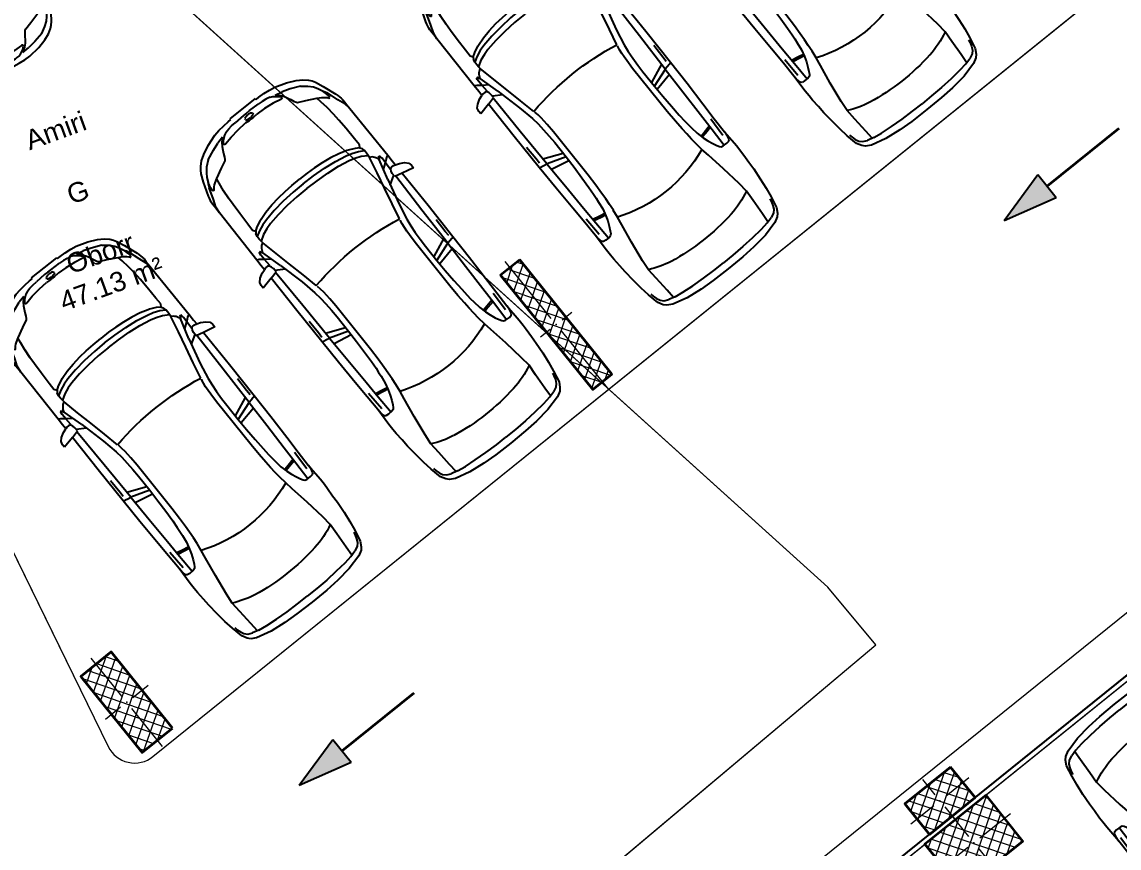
# Model space of a CAD drawing. Header units: metres. Extents: x 7511783 to 7512372, y 4692307 to 4692611.
# Drawn here: x 7512320.68 to 7512331.89, y 4692524.97 to 4692533.41 of the extents above; entities that cross this region are included whole.
import ezdxf

# ---------------------------------------------------------------- set-up
doc = ezdxf.new("R2010")
doc.units = ezdxf.units.M
for name, color, linetype, lineweight in [('2D Drafting - General_Pen_No__1', 7, 'Continuous', 0), ('A - Pllaka Themel', 7, 'Continuous', 0), ('A - Pllaka Themel_Pen_No__42', 8, 'Continuous', 0), ('A - Shtyllat', 7, 'Continuous', 0), ('A - Shtyllat_Pen_No__1', 7, 'Continuous', 0), ('A - Shtyllat_Pen_No__7', 7, 'Continuous', 0), ('A -Polyline', 7, 'Continuous', 0), ('A -Polyline_Pen_No__178', 43, 'Continuous', 0), ('A -Polyline_Pen_No__48', 14, 'Continuous', 0), ('A -Polyline_Pen_No__8', 14, 'Continuous', 0), ('A1 - Bodrumi -1_Pen_No__42', 8, 'Continuous', 0), ('garazhat-netw-amiri - b1', 20, 'Continuous', 0), ('Interior - Furniture _Pen_No__42', 8, 'Continuous', 0), ('vijat rregullim', 1, 'Continuous', 0)]:
    doc.layers.add(name, color=color, linetype=linetype, lineweight=lineweight)
doc.styles.get("Standard").update_dxf_attribs({"font": 'arial.ttf'})
pattern_1 = [(44.99999999999998, (0, 0), (-68.94290863686237, 68.94290863686243), []), (135.0000000000001, (0, 0), (68.94290863686219, 68.94290863686261), [])]

# ---------------------------------------------------------------- blocks, each defined once
blk = doc.blocks.new('Slab_5', base_point=(27099.99999994247, -19050.45703700876))
at = {"layer": 'A - Pllaka Themel_Pen_No__42', "color": 8, "linetype": 'Continuous', "lineweight": 25, "flags": 128}
blk.add_lwpolyline([(27099.99999994247, -19050.45703700876), (27099.99999994245, -53141.28956256484), (34367.48378446266, -53141.28956256484), (34572.08011014806, -54047.73212241127), (58725.51372234098, -48551.56399353076), (58577.30438397717, -47886.40318112022), (60192.66493870387, -47573.34216697117), (56976.71528492225, -33242.20353530695), (55470.262655318, -33580.37692266012), (52202.17436583388, -19050.80466526668)], close=True, dxfattribs=at)
blk = doc.blocks.new('Column_125', base_point=(45317.50723856914, -51397.47336311721))
at = {"layer": 'A - Shtyllat', "linetype": 'Continuous', "lineweight": 0}
h = blk.add_hatch(dxfattribs=at)
h.set_pattern_fill('CONCRETE_BLOCK', color=18, style=0, pattern_type=2)
h.set_pattern_definition(pattern_1)
h.paths.add_polyline_path([(45565.65336189613, -51135.89450029036), (44980.60901006475, -51269.02265805648), (45069.36111524216, -51659.05222594407), (45654.40546707353, -51525.92406817794)])
at = {"layer": 'A - Shtyllat_Pen_No__1', "color": 7, "linetype": 'Continuous', "lineweight": 13}
for p, q in [((45299.75681753366, -51319.46744953968), (45255.38076494495, -51124.4526655959)), ((45395.51315214666, -51379.72294208172), (45688.03532806234, -51313.15886319868)), ((45239.50132499162, -51415.22378415269), (44946.97914907593, -51481.78786303575)), ((45335.25765960462, -51475.47927669473), (45379.63371219333, -51670.49406063853))]:
    blk.add_line(p, q, dxfattribs=at)
blk.add_point((45317.50723856914, -51397.47336311721), dxfattribs=at)
at = {"layer": 'A - Shtyllat_Pen_No__7', "color": 7, "linetype": 'Continuous', "lineweight": 35, "flags": 128}
blk.add_lwpolyline([(45565.65336189613, -51135.89450029036), (44980.60901006475, -51269.02265805648), (45069.36111524216, -51659.05222594407), (45654.40546707353, -51525.92406817794)], close=True, dxfattribs=at)
blk = doc.blocks.new('Column_132', base_point=(38297.17062182885, -46846.69976561556))
at = {"layer": 'A - Shtyllat', "linetype": 'Continuous', "lineweight": 0}
h = blk.add_hatch(dxfattribs=at)
h.set_pattern_fill('CONCRETE_BLOCK', color=18, style=0, pattern_type=2)
h.set_pattern_definition(pattern_1)
h.paths.add_polyline_path([(38603.1255372444, -47289.86067288634), (38381.2452743009, -46314.78675316738), (37991.21570641331, -46403.53885834477), (38213.09596935682, -47378.61277806374)])
at = {"layer": 'A - Shtyllat_Pen_No__1', "color": 7, "linetype": 'Continuous', "lineweight": 13}
for p, q in [((38279.42020079338, -46768.69385203804), (38168.48006932162, -46281.15689217856)), ((38375.17653540638, -46828.94934458008), (38570.19131935017, -46784.57329199138)), ((38219.16470825134, -46864.45018665104), (38024.14992430755, -46908.82623923974)), ((38314.92104286434, -46924.70567919308), (38425.86117433609, -47412.24263905256))]:
    blk.add_line(p, q, dxfattribs=at)
blk.add_point((38297.17062182885, -46846.69976561556), dxfattribs=at)
at = {"layer": 'A - Shtyllat_Pen_No__7', "color": 7, "linetype": 'Continuous', "lineweight": 35, "flags": 128}
blk.add_lwpolyline([(38603.1255372444, -47289.86067288634), (38381.2452743009, -46314.78675316738), (37991.21570641331, -46403.53885834477), (38213.09596935682, -47378.61277806374)], close=True, dxfattribs=at)
blk = doc.blocks.new('Column_133', base_point=(43931.86171622161, -45308.12231903429))
at = {"layer": 'A - Shtyllat', "linetype": 'Continuous', "lineweight": 0}
h = blk.add_hatch(dxfattribs=at)
h.set_pattern_fill('CONCRETE_BLOCK', color=18, style=0, pattern_type=2)
h.set_pattern_definition(pattern_1)
h.paths.add_polyline_path([(43887.33575897885, -44549.08184637713), (43643.56727904911, -44604.55191211302), (43976.38767346438, -46067.16279169147), (44220.15615339413, -46011.69272595559)])
at = {"layer": 'A - Shtyllat_Pen_No__1', "color": 7, "linetype": 'Continuous', "lineweight": 13}
for p, q in [((43914.11129518614, -45230.11640545679), (43747.70109797848, -44498.81096566755)), ((44009.86762979914, -45290.37189799883), (44131.75186976401, -45262.63686513088)), ((43853.85580264409, -45325.87274006978), (43731.97156267922, -45353.60777293773)), ((43949.6121372571, -45386.12823261182), (44116.02233446474, -46117.43367240105))]:
    blk.add_line(p, q, dxfattribs=at)
blk.add_point((43931.86171622161, -45308.12231903429), dxfattribs=at)
at = {"layer": 'A - Shtyllat_Pen_No__7', "color": 7, "linetype": 'Continuous', "lineweight": 35, "flags": 128}
blk.add_lwpolyline([(43887.33575897885, -44549.08184637713), (43643.56727904911, -44604.55191211302), (43976.38767346438, -46067.16279169147), (44220.15615339413, -46011.69272595559)], close=True, dxfattribs=at)
blk = doc.blocks.new('Column_148', base_point=(45440.87788037099, -51934.68738838998))
at = {"layer": 'A - Shtyllat', "linetype": 'Continuous', "lineweight": 0}
h = blk.add_hatch(dxfattribs=at)
h.set_pattern_fill('CONCRETE_BLOCK', color=18, style=0, pattern_type=2)
h.set_pattern_definition(pattern_1)
h.paths.add_polyline_path([(45765.48406503317, -51554.38379272059), (44984.89669682297, -51729.55045790171), (45116.27169570881, -52314.99098405937), (45896.85906391901, -52139.82431887825)])
at = {"layer": 'A - Shtyllat_Pen_No__1', "color": 7, "linetype": 'Continuous', "lineweight": 13}
for p, q in [((45423.36121385288, -51856.62865156897), (45357.67371440995, -51563.90838849013)), ((45518.93661719201, -51917.17072187187), (45909.23030129711, -51829.58738928131)), ((45362.81914354996, -51952.20405490809), (44972.52545944487, -52039.78738749865)), ((45458.3945468891, -52012.746125211), (45524.08204633202, -52305.46638828982))]:
    blk.add_line(p, q, dxfattribs=at)
blk.add_point((45440.87788037099, -51934.68738838998), dxfattribs=at)
at = {"layer": 'A - Shtyllat_Pen_No__7', "color": 7, "linetype": 'Continuous', "lineweight": 35, "flags": 128}
blk.add_lwpolyline([(45765.48406503317, -51554.38379272059), (44984.89669682297, -51729.55045790171), (45116.27169570881, -52314.99098405937), (45896.85906391901, -52139.82431887825)], close=True, dxfattribs=at)
blk = doc.blocks.new('Car 05 22')
at = {"layer": 'Interior - Furniture _Pen_No__42', "color": 8, "linetype": 'Continuous', "lineweight": 25}
for p, q in [((1961.117547741, 983.221158223), (1928.938242309, 983.221158223)), ((1928.938242309, 983.221158223), (1957.843908175, 858.0544967500001)), ((1996.903176747, 974.9060932165999), (1961.117547741, 983.221158223)), ((2026.89661068, 945.007687052), (1996.903176747, 974.9060932165999)), ((2054.5732194, 897.577022836), (2026.89661068, 945.007687052)), ((2067.91700908, 857.6794056350001), (2054.5732194, 897.577022836)), ((-585.227090103, 801.027979058), (-706.3378894982, 775.7872218095)), ((-483.1389679684001, 817.2581826864), (-585.227090103, 801.027979058)), ((-372.3345973750002, 830.229933465), (-483.1389679684001, 817.2581826864)), ((-251.752794228, 841.043733947), (-372.3345973750002, 830.229933465)), ((-168.2198443133, 844.6061713611999), (-251.752794228, 841.043733947)), ((-78.35772569479998, 850.6357850930001), (-168.2198443133, 844.6061713611999)), ((-24.036324899, 852.2918850640001), (-78.35772569479998, 850.6357850930001)), ((40.3182760438, 852.3336850629998), (-24.036324899, 852.2918850640001)), ((230.8030912739, 845.5192631063), (40.3182760438, 852.3336850629998)), ((124.560977278, 791.3967861309999), (129.0398444, 820.4687779309999)), ((125.693926866, 743.8968737240001), (124.560977278, 791.3967861309999)), ((129.0398444, 820.4687779309999), (138.886242882, 832.3883788069998)), ((138.886242882, 832.3883788069998), (165.168377873, 840.275885275)), ((165.168377873, 840.275885275), (194.733578306, 844.324685204)), ((194.733578306, 844.324685204), (230.803091274, 845.519263106)), ((210.873013229, 809.2317387879999), (418.0703055720001, 816.1926024380003)), ((400.0158099590001, 847.596806379), (230.8030912739, 845.5192631063)), ((590.7241636140001, 851.6786068920001), (400.0158099590001, 847.596806379)), ((856.5325990199999, 856.169707455), (590.7241636140001, 851.6786068920001)), ((1129.8609284, 858.5331077519999), (856.5325990199999, 856.169707455)), ((1115.14443198, 808.948201529), (1108.59023357, 773.98329714)), ((1119.51383092, 833.2672045809999), (1115.14443198, 808.948201529)), ((1120.16623076, 836.3248049650001), (1119.51383092, 833.2672045809999)), ((1120.69723063, 838.160005195), (1120.16623076, 836.3248049650001)), ((1129.8609284, 858.5331077519999), (1120.69723063, 838.160005195)), ((1536.1071561, 860.3802508980001), (1129.8609284, 858.5331077519999)), ((1162.63563846, 830.4777734580001), (1220.13025657, 829.0713745190002)), ((1220.13025657, 829.0713745190002), (1369.65750367, 831.489072695)), ((1957.843908175, 858.0544967500001), (1536.1071561, 860.3802508980001)), ((1537.61805657, 780.025611521), (1974.99295641, 786.0764425990001)), ((1957.84390817, 858.0544967500001), (1977.22141076, 777.427813481)), ((2044.48611622, 783.069509224), (2063.35562216, 792.2740022800001)), ((2063.35562216, 792.2740022800001), (2070.42572439, 799.8521965630001)), ((2068.68333559, 787.696981005), (2065.39356605, 794.4584027669999)), ((2119.91703998, 857.4374531180001), (2067.91700908, 857.6794056350001)), ((2075.28112592, 835.6608695470001), (2067.91700908, 857.6794056350001)), ((2068.68333559, 787.696981005), (2148.02030692, 790.4828861469999)), ((2070.42572439, 799.8521965630001), (2075.2191259, 809.3983893609999)), ((2075.2191259, 809.3983893609999), (2075.28112592, 835.6608695470001)), ((2106.51930118, 732.1586113790001), (2148.02030692, 790.4828861469999)), ((2193.165590015, 856.4504063259001), (2119.91703998, 857.4374531180001)), ((2148.02030692, 790.4828861469999), (2166.81146925, 813.814537484)), ((2148.02030692, 790.4828861469999), (2205.61920777, 792.204186117)), ((2166.81146925, 813.814537484), (2182.27381684, 834.081841238)), ((2182.27381684, 834.081841238), (2193.16559002, 856.4504063260001)), ((2808.01466132, 852.5547640039999), (2193.165590015, 856.4504063259001)), ((2205.61920777, 792.204186117), (2227.21980808, 791.0038861380001)), ((2227.21980808, 791.0038861380001), (2232.61990816, 790.029986155)), ((2232.61990816, 790.029986155), (2237.93539134, 787.2871225249999)), ((2240.81890828, 784.03918626), (2237.93539134, 787.2871225249999)), ((2855.711363900001, 852.6327640009998), (2808.01466132, 852.5547640039999)), ((2808.01466132, 852.5547640039999), (2876.86636504, 843.317264394)), ((2891.44016583, 852.5287640049999), (2855.711363900001, 852.6327640009998)), ((2876.86636504, 843.317264394), (2954.16376923, 813.731165643)), ((2922.51356751, 852.034364026), (2891.44016583, 852.5287640049999)), ((2904.11849592, 832.8863289209997), (2905.06820589, 832.8379901159999)), ((2945.17226874, 849.4061641369999), (2922.51356751, 852.034364026)), ((2989.61447115, 839.6482645490003), (2945.17226874, 849.4061641369999)), ((2954.16376923, 813.731165643), (3075.78877375, 774.6896785450001)), ((3013.55027244, 833.064864827), (2989.61447115, 839.6482645490003)), ((3154.26138006, 782.5577669589998), (3013.55027244, 833.064864827)), ((-784.8200333720001, 721.8124613509999), (-815.0478655078, 667.7598955197002)), ((-757.6903274910002, 747.022066986), (-784.8200333720001, 721.8124613509999)), ((-706.3378894982, 775.7872218095), (-757.6903274910002, 747.022066986)), ((-729.425104913, 716.3992494200002), (-750.577082573, 669.7773949330001)), ((-701.0941271610001, 743.2591195180001), (-729.425104913, 716.3992494200002)), ((-664.8727541800001, 760.961322365), (-701.0941271610001, 743.2591195180001)), ((-626.571782751, 772.4860242179999), (-664.8727541800001, 760.961322365)), ((-594.8871138119998, 778.4895580349998), (-626.571782751, 772.4860242179999)), ((327.3887276080001, 761.920895626), (125.394377448, 756.455747737)), ((132.429139117, 722.8048827370001), (125.693926866, 743.8968737240001)), ((146.670770152, 710.6062742990001), (132.429139117, 722.8048827370001)), ((171.252864179, 696.6287725440001), (146.670770152, 710.6062742990001)), ((212.566754139, 676.5412700230002), (171.252864179, 696.6287725440001)), ((266.3151410770001, 654.566867265), (212.566754139, 676.5412700230002)), ((521.9507803269998, 764.6728959719999), (327.3887276080001, 761.920895626)), ((339.1227247570001, 683.1192857359999), (329.5580559370001, 633.8673348859999)), ((355.2943663540001, 762.315609428), (339.1227247570001, 683.1192857359999)), ((357.2289958010001, 683.375391506), (346.76505809, 629.492778784)), ((373.4006373970002, 762.5717151969999), (357.2289958010001, 683.375391506)), ((813.627009446, 769.327996556), (521.9507803269998, 764.6728959719999)), ((1108.59023357, 773.98329714), (813.627009446, 769.327996556)), ((1036.25651944, 772.8416796290002), (996.5002997029998, 578.7916468290002)), ((1041.96657906, 578.0240872360001), (1107.56627095, 773.967136299)), ((1173.32542975, 774.895061201), (1090.33970038, 577.89253068)), ((1108.59023357, 773.98329714), (1537.61805657, 780.025947399)), ((2000.39650233, 701.591770694), (1730.35620914, 633.8338533080002)), ((1939.15395607, 686.22492547), (1995.917261, 777.427813481)), ((1977.22141076, 777.427813481), (2019.59119012, 777.427813481)), ((2000.39650233, 701.591770694), (2213.53100788, 762.9814866290001)), ((2019.59119012, 777.427813481), (2044.48611622, 783.069509224)), ((2122.045506540001, 659.9572884350001), (2293.79610906, 697.6509877739999)), ((2226.59190807, 769.8777067159999), (2213.53100788, 762.9814866290001)), ((2213.53100788, 762.9814866290001), (2238.34670825, 752.240186817)), ((2234.36910819, 773.9630864369999), (2226.59190807, 769.8828865080001)), ((2238.46067648, 776.864360243), (2234.36910819, 773.9630864369999)), ((2238.34670825, 752.240186817), (2258.53170854, 739.717487037)), ((2238.46067648, 776.864360243), (2240.85090828, 780.5209863219999)), ((2240.85090828, 780.5209863219999), (2240.81890828, 784.03918626)), ((2258.53170854, 739.717487037), (2269.0398087, 731.086787188)), ((2269.0398087, 731.086787188), (2278.83550884, 721.965087348)), ((2278.83550884, 721.965087348), (2293.79610906, 697.6509877739999)), ((2293.79610906, 697.6509877739999), (2317.1870094, 700.7385877199999)), ((2293.79610906, 697.6386630720001), (2293.79610906, 697.6509877739999)), ((2317.1870094, 700.7385877199999), (2345.74280982, 702.7498876850001)), ((2355.134199750001, 639.912801441), (2317.1870094, 700.7385877199999)), ((2345.74280982, 702.7498876850001), (2378.929310310001, 702.0184876970001)), ((2410.10490185, 649.1086815510001), (2378.929310310001, 702.0184876970001)), ((2378.929310310001, 702.0184876970001), (2410.57231077, 694.2028878339999)), ((2410.57231077, 694.2028878339999), (2410.58631694, 694.1782473540001)), ((2428.73881104, 681.7061880529999), (2410.57231077, 694.2028878339999)), ((2428.73881104, 681.7061880529999), (2457.25830016, 700.035535323)), ((2428.77597173, 681.700745325), (2428.73881104, 681.7061880529999)), ((2428.77597173, 681.700745325), (2456.66545813, 639.8418234830003)), ((2457.25830016, 700.035535323), (2535.4819126, 697.9905877680001)), ((2535.422612600001, 697.9916562040003), (2673.21491462, 695.5089878119999)), ((2535.46586986, 697.9894090810001), (2535.4819126, 697.988971943)), ((2673.21491462, 695.5089878119999), (2787.200816290001, 691.4809878819998)), ((2787.200816290001, 691.4809878819998), (2868.415817480001, 687.223087957)), ((2868.395882330001, 687.22488671), (2959.72331881, 678.984388101)), ((2959.72331881, 678.984388101), (2868.415817480001, 687.1969879569999)), ((2959.72331881, 678.984388101), (3047.2313201, 666.2002883250001)), ((3022.47491973, 758.305686711), (3023.66221975, 762.4851866380001)), ((3024.49924208, 753.7186598590001), (3022.47491973, 758.305686711)), ((3023.66221975, 762.4851866380001), (3034.64521991, 765.0503865930001)), ((3037.91041996, 743.452886971), (3024.49924208, 753.7186598590001)), ((3034.64521991, 765.0503865930001), (3046.93432009, 763.817386614)), ((3050.61522015, 730.6688871950001), (3037.91041996, 743.452886971)), ((3046.93432009, 763.817386614), (3060.9451203, 762.9292866300001)), ((3064.50712035, 714.6457874760001), (3050.61522015, 730.6688871950001)), ((3060.9451203, 762.9292866300001), (3089.85712072, 757.3861867269998)), ((3076.97452053, 697.807687771), (3064.50712035, 714.6457874760001)), ((3100.48402088, 763.1120866269999), (3075.78877375, 774.6896785450001)), ((3100.00912087, 656.556188494), (3076.97452053, 697.807687771)), ((3089.85712072, 757.3861867269998), (3108.43932099, 751.4304868319999)), ((3114.13862108, 753.3111867989999), (3100.48402088, 763.1120866269999)), ((3108.43932099, 751.4304868319999), (3122.8656212, 746.4359869189999)), ((3122.8656212, 746.4359869189999), (3114.13862108, 753.3111867989999)), ((3170.0706946, 726.5554905960001), (3122.8656212, 746.4359869189999)), ((3235.883818752, 747.6101556219), (3154.26138006, 782.5577669589998)), ((3211.69204952, 701.0151137130001), (3170.0706946, 726.5554905960001)), ((3254.25934432, 663.1775183300001), (3211.69204952, 701.0151137130001)), ((3269.07948628, 728.3294692490001), (3235.883818752, 747.6101556219)), ((3298.56678787, 705.6390702070001), (3269.07948628, 728.3294692490001)), ((3337.33388997, 663.3806719909999), (3298.56678787, 705.6390702070001)), ((-815.0478655078, 667.7598955197002), (-855.0523550635, 511.0116477078998)), ((-768.2719792499998, 602.2788720830002), (-782.764796709, 510.0106247469999)), ((-768.2719792499998, 602.2788720830002), (-750.577082573, 669.7773949330001)), ((-764.3441764490001, 617.261773195), (-665.728145997, 623.9546285630003)), ((-665.728145997, 623.9546285630003), (-500.877431885, 634.180288886)), ((-500.877431885, 634.180288886), (-383.0238853850001, 641.9613403830001)), ((-383.0238853850001, 641.9613403830001), (-274.220886173, 631.318400078)), ((-274.220886173, 631.318400078), (-56.404854203, 600.536895199)), ((-56.404854203, 600.536895199), (145.941775497, 566.5900898169999)), ((145.941775497, 566.5900898169999), (233.261172115, 552.312592089)), ((319.4903281550001, 636.426864989), (266.3151410770001, 654.566867265)), ((392.7088835140001, 617.8124267930001), (319.4903281550001, 636.426864989)), ((474.8166917820001, 607.1053878569999), (392.7088835140001, 617.8124267930001)), ((521.3449804749999, 601.6186871690002), (474.8166917820001, 607.1053878569999)), ((569.9935686519999, 596.8381865689998), (521.3449804749999, 601.6186871690002)), ((652.59274858, 590.9845858339997), (569.9935686519999, 596.8381865689998)), ((772.8388193580001, 584.9903850819998), (652.59274858, 590.9845858339997)), ((907.2666866909999, 580.298084493), (772.8388193580001, 584.9903850819998)), ((1041.96657906, 578.0240872360001), (907.2666866909999, 580.298084493)), ((1227.79815085, 577.5186957939999), (1041.96657906, 578.0240872360001)), ((1316.09897866, 580.475793563), (1227.79815085, 577.5186957939999)), ((1403.02450604, 584.4121905939998), (1316.09897866, 580.475793563)), ((1483.8761315, 590.1361862749999), (1403.02450604, 584.4121905939998)), ((1562.00595611, 600.596478384), (1483.8761315, 590.1361862749999)), ((1730.35620914, 633.8338533080002), (1562.00595611, 600.596478384)), ((1610.72419049, 544.0665862469999), (1779.61280153, 581.7538898049997)), ((1779.61280153, 581.7538898049997), (1952.84760406, 621.338789111)), ((1952.84760406, 621.338789111), (2122.045506540001, 659.9572884350001)), ((2379.77420337, 575.387091212), (2355.13301598, 639.9159014410001)), ((2397.334105950001, 514.2584815219999), (2379.77250853, 575.3929912130001)), ((2436.02871163, 583.2244924540001), (2410.10490185, 649.1086815510001)), ((2453.63941421, 521.616582688), (2436.02871163, 583.2244924540001)), ((2456.66545813, 639.8418234830003), (2487.236391870001, 574.2621729599999)), ((2487.236391870001, 574.2621729599999), (2491.79934275, 562.0052962960001)), ((2491.79994982, 562.0052962960001), (2517.90263133, 477.034766618)), ((3047.20992906, 666.2041971140001), (3100.00912087, 656.556188494)), ((3152.92075342, 553.873393456), (3100.00912087, 656.556188494)), ((3301.867263790001, 602.80900872), (3254.25934432, 663.1775183300001)), ((3301.867263790001, 602.80900872), (3346.015513130001, 501.4217980699999)), ((3374.49419199, 603.583974516), (3337.33388997, 663.3806719909999)), ((3418.40079436, 512.7439783509999), (3374.49419199, 603.583974516)), ((-855.0523550635, 511.0116477078998), (-874.6778528530002, 344.9579771100001)), ((-782.7621654889999, 510.027376359), (-794.5333543099999, 390.6265818930001)), ((233.261172115, 552.312592089), (315.3092800730001, 541.359190513)), ((315.2936019620001, 541.3606176840001), (384.2945810830001, 535.0794906230001)), ((384.2815104790001, 535.080362318), (454.174320738, 530.4191213629999)), ((454.170282107, 530.4193907049998), (526.242583163, 526.2868907769997)), ((526.2331313149998, 526.2873073839999), (627.7018846490002, 521.814890855)), ((627.698546207, 521.8149872519999), (756.75876515, 518.0884218199999)), ((756.75876515, 518.0884218199999), (1322.62824821, 518.052230308)), ((1322.62824821, 518.052230308), (1420.49779626, 521.652890858)), ((1420.49066257, 521.652523245), (1466.64156934, 524.030772681)), ((1466.62639694, 524.0299908169999), (1510.87647584, 527.594696836)), ((1510.85529759, 527.5929907539999), (1554.25309822, 533.0576906580001)), ((1554.25309822, 533.0576906580001), (1596.82961355, 540.969674969)), ((1597.28918852, 541.1774857889999), (1596.65116701, 540.8889849259999)), ((2419.31580918, 395.7362626700001), (2397.33316008, 514.2635815229997)), ((2477.61661773, 401.0764635800001), (2453.63941421, 521.616582688)), ((2517.90263133, 477.034766618), (2537.54372273, 384.0810341510001)), ((3189.62073735, 475.569766106), (3152.92075342, 553.873393456)), ((3199.39883308, 466.7584630290001), (3189.62073735, 475.569766106)), ((3220.69886845, 454.388540188), (3199.39883308, 466.7584630290001)), ((3256.10680826, 439.2417534179999), (3220.67662376, 454.4014587129999)), ((3346.015513130001, 501.4217980699999), (3374.297465860001, 419.557472908)), ((3457.47689648, 393.0984834030001), (3418.40079436, 512.7439783509999)), ((-874.6778528530002, 344.9579771100001), (-882.944054645, 194.680643518)), ((-794.5333543099999, 390.6265818930001), (-802.4328468090001, 258.715288008)), ((2433.73206705, 266.091642182), (2419.31580918, 395.7362626700001)), ((2493.88922012, 269.050242651), (2477.61661773, 401.0764635800001)), ((2537.54372273, 384.0810341510001), (2551.45611664, 285.6281997640001)), ((3288.390194130001, 425.101248479), (3256.10680826, 439.2417534179999)), ((3319.36158057, 408.41284265), (3288.390194130001, 425.101248479)), ((3353.46269085, 384.2512837760001), (3319.36158057, 408.41284265)), ((3321.23357975, 370.497229407), (3320.99727986, 362.132926485)), ((3320.99727986, 362.132926485), (3338.31527228, 276.8564967000001)), ((3324.654278260001, 377.297531782), (3321.23357975, 370.497229407)), ((3328.30797666, 379.591332583), (3324.654278260001, 377.297531782)), ((3338.468372210001, 379.4523325350001), (3328.30797666, 379.591332583)), ((3363.640761200001, 357.811724976), (3338.468372210001, 379.4523325350001)), ((3377.182392130001, 359.9734848010001), (3353.46269085, 384.2512837760001)), ((3396.66521323, 315.8049103040001), (3363.640761200001, 357.811724976)), ((3391.09039087, 344.247647689), (3374.297465860001, 419.557472908)), ((3391.09039087, 344.247647689), (3377.182392130001, 359.9734848010001)), ((3468.34279707, 330.9338860280001), (3457.47689648, 393.0984834030001)), ((-802.4328468090001, 258.715288008), (-806.8131426489999, 124.936494209)), ((2441.61713002, 131.955220918), (2433.73181129, 266.093942182)), ((2503.10292147, 133.173421111), (2493.88922012, 269.050242651)), ((2551.45611664, 285.6281997640001), (2559.71041303, 193.693567653)), ((3338.31527228, 276.8564967000001), (3351.882966340001, 172.661960307)), ((3408.0703938, 289.3779877820001), (3396.66521323, 315.8049103040001)), ((3408.0703938, 289.3779877820001), (3413.77629411, 267.259988716)), ((3413.77548775, 267.2641933500001), (3418.45445829, 242.866384828)), ((3418.452194370001, 242.878189745), (3424.044894670001, 200.723791525)), ((3474.4914974, 263.721088865), (3468.34279707, 330.9338860280001)), ((3478.33319761, 199.917191559), (3474.4914974, 263.721088865)), ((-882.944054645, 194.680643518), (-885.3767076889999, 0)), ((-806.8131426489999, 124.936494209), (-808.0470753050001, 0)), ((2444.0197128, -0.0273000043277), (2441.61701245, 131.957220918)), ((2506.01959488, -3.86e-13), (2503.10292147, 133.173421111)), ((2559.71041303, 193.693567653), (2564.38081099, 101.185635342)), ((3351.882966340001, 172.661960307), (3358.343763510001, 75.87012649980001)), ((3424.044894670001, 200.723791525), (3427.72848251, 152.023715234)), ((3432.36383112, 39.98011396419999), (3427.72848251, 152.023715234)), ((3479.35651311, 164.9481933352), (3478.33319761, 199.917191559)), ((3489.519598210001, 164.9481933352), (3479.35651311, 164.9481933352)), ((3489.519598210001, -164.9481933352), (3489.519598210001, 164.9481933352)), ((-885.3767076889999, 0), (-882.944054645, -194.680643518)), ((-806.8131426489999, -124.936494209), (-808.0470753050001, 1.477e-13)), ((2444.0197128, 0.0273000043271), (2441.61701245, -131.957220918)), ((2564.38081099, 101.185635342), (2566.01761027, -0.00610000213065)), ((2564.38081099, -101.185635342), (2566.01761027, 0.00610000212997)), ((3353.95786543, 27.8932505984), (3358.343763510001, 75.87012649980001)), ((3353.95786543, 27.8932505984), (3353.95786543, -0.7649002671629999)), ((3353.95786543, -27.8932505984), (3353.95786543, 0.7649002671619999)), ((3370.89075802, 11.74110410089999), (3370.32315827, -0.7649002671629999)), ((3370.89075802, -11.74110410089999), (3370.32315827, 0.7649002671619999)), ((3372.49235732, 23.6550082622), (3370.89075802, 11.74110410089999)), ((3376.267285060001, 38.99395092400001), (3372.49235732, 23.6550082622)), ((3381.98685317, 46.5714162664), (3376.267285060001, 38.99395092400001)), ((3386.21005132, 48.3522168884), (3381.98685317, 46.5714162664)), ((3386.21005132, 48.3522168884), (3394.28954778, 48.3522168884)), ((3398.51284593, 46.5714162664), (3394.28954778, 48.3522168884)), ((3404.23226311, 38.99375151340001), (3398.51284593, 46.5714162664)), ((3404.23226311, 38.99375151340001), (3408.00714178, 23.6550082622)), ((3408.00714178, 23.6550082622), (3409.766541010001, 8.055102813469999)), ((3409.766541010001, 8.055102813469999), (3409.766541010001, -4.961e-13)), ((3431.76949509, 57.3729975776), (3431.76949509, 56.7710829698)), ((3432.04453126, -0.0109000038072), (3432.36383112, 39.98011396419999)), ((3432.04453126, 0.0109000038063), (3432.36383112, -39.98011396419999)), ((2506.01959488, -2.78e-13), (2503.10292147, -133.173421111)), ((2559.71041303, -193.693567653), (2564.38081099, -101.185635342)), ((3351.882966340001, -172.661960307), (3358.343763510001, -75.87012649980001)), ((3353.95786543, -27.8932505984), (3358.343763510001, -75.87012649980001)), ((3372.49235732, -23.6550082622), (3370.89075802, -11.74110410089999)), ((3376.267285060001, -38.99395092400001), (3372.49235732, -23.6550082622)), ((3381.98685317, -46.5714162664), (3376.267285060001, -38.99395092400001)), ((3386.21005132, -48.3522168884), (3381.98685317, -46.5714162664)), ((3386.21005132, -48.3522168884), (3394.28954778, -48.3522168884)), ((3398.51284593, -46.5714162664), (3394.28954778, -48.3522168884)), ((3404.23226311, -38.99375151340001), (3398.51284593, -46.5714162664)), ((3404.23226311, -38.99375151340001), (3408.00714178, -23.6550082622)), ((3408.00714178, -23.6550082622), (3409.766541010001, -8.055102813469999)), ((3409.766541010001, -8.055102813469999), (3409.766541010001, -3.892e-13)), ((3432.36383112, -39.98011396419999), (3427.72848251, -152.023715234)), ((3431.76949509, -57.3729975776), (3431.76949509, -56.7710829698)), ((-882.944054645, -194.680643518), (-874.6778528530002, -344.9579771100001)), ((-802.4328468090001, -258.715288008), (-806.8131426489999, -124.936494209)), ((2441.61713002, -131.955220918), (2433.73181129, -266.093942182)), ((2503.10292147, -133.173421111), (2493.88922012, -269.050242651)), ((2551.45611664, -285.6281997640001), (2559.71041303, -193.693567653)), ((3338.31527228, -276.8564967000001), (3351.882966340001, -172.661960307)), ((3418.452194370001, -242.878189745), (3424.044894670001, -200.723791525)), ((3424.044894670001, -200.723791525), (3427.72848251, -152.023715234)), ((3474.4914974, -263.721088865), (3478.33319761, -199.917191559)), ((3478.33319761, -199.917191559), (3479.35651311, -164.9481933352)), ((3479.35651311, -164.9481933352), (3489.519598210001, -164.9481933352)), ((-794.5333543099999, -390.6265818930001), (-802.4328468090001, -258.715288008)), ((2433.73206705, -266.091642182), (2419.31580918, -395.7362626700001)), ((2493.88922012, -269.050242651), (2477.61661773, -401.0764635800001)), ((2537.54372273, -384.0810341510001), (2551.45611664, -285.6281997640001)), ((3320.99727986, -362.132926485), (3338.31527228, -276.8564967000001)), ((3396.66521323, -315.8049103040001), (3363.640761200001, -357.811724976)), ((3408.0703938, -289.3779877820001), (3396.66521323, -315.8049103040001)), ((3408.0703938, -289.3779877820001), (3413.77629411, -267.259988716)), ((3413.77548775, -267.2641933500001), (3418.45445829, -242.866384828)), ((3457.47689648, -393.0984834030001), (3468.34279707, -330.9338860280001)), ((3468.34279707, -330.9338860280001), (3474.4914974, -263.721088865)), ((-874.6778528530002, -344.9579771100001), (-855.0523550635, -511.0116477078998)), ((-782.7621654889999, -510.027376359), (-794.5333543099999, -390.6265818930001)), ((2419.31580918, -395.7362626700001), (2397.33316008, -514.2635815229997)), ((2477.61661773, -401.0764635800001), (2453.63941421, -521.616582688)), ((2517.90263133, -477.034766618), (2537.54372273, -384.0810341510001)), ((3256.10680826, -439.2417534179999), (3220.67662376, -454.4014587129999)), ((3288.390194130001, -425.101248479), (3256.10680826, -439.2417534179999)), ((3319.36158057, -408.41284265), (3288.390194130001, -425.101248479)), ((3353.46269085, -384.2512837760001), (3319.36158057, -408.41284265)), ((3321.23357975, -370.497229407), (3320.99727986, -362.132926485)), ((3324.654278260001, -377.297531782), (3321.23357975, -370.497229407)), ((3328.30797666, -379.591332583), (3324.654278260001, -377.297531782)), ((3338.468372210001, -379.4523325350001), (3328.30797666, -379.591332583)), ((3363.640761200001, -357.811724976), (3338.468372210001, -379.4523325350001)), ((3346.015513130001, -501.4217980699999), (3374.297465860001, -419.557472908)), ((3377.182392130001, -359.9734848010001), (3353.46269085, -384.2512837760001)), ((3391.09039087, -344.247647689), (3374.297465860001, -419.557472908)), ((3391.09039087, -344.247647689), (3377.182392130001, -359.9734848010001)), ((3418.40079436, -512.7439783509999), (3457.47689648, -393.0984834030001)), ((-855.0523550635, -511.0116477078998), (-815.0478655078, -667.7598955197002)), ((-768.2719792499998, -602.2788720830002), (-782.764796709, -510.0106247469999)), ((145.941775497, -566.5900898169999), (233.261172115, -552.312592089)), ((233.261172115, -552.312592089), (315.3092800730001, -541.359190513)), ((315.2936019620001, -541.3606176840001), (384.2945810830001, -535.0794906230001)), ((384.2815104790001, -535.080362318), (454.174320738, -530.4191213629999)), ((454.170282107, -530.4193907049998), (526.242583163, -526.2868907769997)), ((526.2331313149998, -526.2873073839999), (627.7018846490002, -521.814890855)), ((627.698546207, -521.8149872519999), (756.75876515, -518.0884218199999)), ((756.75876515, -518.0884218199999), (1322.62824821, -518.052230308)), ((1322.62824821, -518.052230308), (1420.49779626, -521.652890858)), ((1420.49066257, -521.652523245), (1466.64156934, -524.030772681)), ((1466.62639694, -524.0299908169999), (1510.87647584, -527.594696836)), ((1510.85529759, -527.5929907539999), (1554.25309822, -533.0576906580001)), ((1554.25309822, -533.0576906580001), (1596.82961355, -540.969674969)), ((1597.28918852, -541.1774857889999), (1596.65116701, -540.8889849259999)), ((1610.72419049, -544.0665862469999), (1779.61280153, -581.7538898049997)), ((2397.334105950001, -514.2584815219999), (2379.77250853, -575.3929912130001)), ((2453.63941421, -521.616582688), (2436.02871163, -583.2244924540001)), ((2491.79994982, -562.0052962960001), (2517.90263133, -477.034766618)), ((3152.92075342, -553.873393456), (3100.00912087, -656.556188494)), ((3189.62073735, -475.569766106), (3152.92075342, -553.873393456)), ((3199.39883308, -466.7584630290001), (3189.62073735, -475.569766106)), ((3220.69886845, -454.388540188), (3199.39883308, -466.7584630290001)), ((3301.867263790001, -602.80900872), (3346.015513130001, -501.4217980699999)), ((3374.49419199, -603.583974516), (3418.40079436, -512.7439783509999)), ((-815.0478655078, -667.7598955197002), (-784.8200333720001, -721.8124613509999)), ((-768.2719792499998, -602.2788720830002), (-750.577082573, -669.7773949330001)), ((-764.3441764490001, -617.261773195), (-665.728145997, -623.9546285630003)), ((-729.425104913, -716.3992494200002), (-750.577082573, -669.7773949330001)), ((-665.728145997, -623.9546285630003), (-500.877431885, -634.180288886)), ((-500.877431885, -634.180288886), (-383.0238853850001, -641.9613403830001)), ((-383.0238853850001, -641.9613403830001), (-274.220886173, -631.318400078)), ((-274.220886173, -631.318400078), (-56.404854203, -600.536895199)), ((-56.404854203, -600.536895199), (145.941775497, -566.5900898169999)), ((266.3151410770001, -654.566867265), (212.566754139, -676.5412700230002)), ((319.4903281550001, -636.426864989), (266.3151410770001, -654.566867265)), ((392.7088835140001, -617.8124267930001), (319.4903281550001, -636.426864989)), ((339.1227247570001, -683.1192857359999), (329.5580559370001, -633.8673348859999)), ((357.2289958010001, -683.375391506), (346.76505809, -629.492778784)), ((474.8166917820001, -607.1053878569999), (392.7088835140001, -617.8124267930001)), ((521.3449804749999, -601.6186871690002), (474.8166917820001, -607.1053878569999)), ((569.9935686519999, -596.8381865689998), (521.3449804749999, -601.6186871690002)), ((652.59274858, -590.9845858339997), (569.9935686519999, -596.8381865689998)), ((772.8388193580001, -584.9903850819998), (652.59274858, -590.9845858339997)), ((907.2666866909999, -580.298084493), (772.8388193580001, -584.9903850819998)), ((1041.96657906, -578.0240872360001), (907.2666866909999, -580.298084493)), ((1036.25651944, -772.8416796290002), (996.5002997029998, -578.7916468290002)), ((1227.79815085, -577.5186957939999), (1041.96657906, -578.0240872360001)), ((1041.96657906, -578.0240872360001), (1107.56627095, -773.967136299)), ((1173.32542975, -774.895061201), (1090.33970038, -577.89253068)), ((1316.09897866, -580.475793563), (1227.79815085, -577.5186957939999)), ((1403.02450604, -584.4121905939998), (1316.09897866, -580.475793563)), ((1483.8761315, -590.1361862749999), (1403.02450604, -584.4121905939998)), ((1562.00595611, -600.596478384), (1483.8761315, -590.1361862749999)), ((1730.35620914, -633.8338533080002), (1562.00595611, -600.596478384)), ((2000.39650233, -701.591770694), (1730.35620914, -633.8338533080002)), ((1779.61280153, -581.7538898049997), (1952.84760406, -621.338789111)), ((1952.84760406, -621.338789111), (2122.045506540001, -659.9572884350001)), ((2122.045506540001, -659.9572884350001), (2293.79610906, -697.6509877739999)), ((2355.134199750001, -639.912801441), (2317.1870094, -700.7385877199999)), ((2379.77420337, -575.387091212), (2355.13301598, -639.9159014410001)), ((2410.10490185, -649.1086815510001), (2378.929310310001, -702.0184876970001)), ((2436.02871163, -583.2244924540001), (2410.10490185, -649.1086815510001)), ((2428.77597173, -681.700745325), (2456.66545813, -639.8418234830003)), ((2456.66545813, -639.8418234830003), (2487.236391870001, -574.2621729599999)), ((2487.236391870001, -574.2621729599999), (2491.79934275, -562.0052962960001)), ((2959.72331881, -678.984388101), (3047.2313201, -666.2002883250001)), ((3047.20992906, -666.2041971140001), (3100.00912087, -656.556188494)), ((3100.00912087, -656.556188494), (3076.97452053, -697.807687771)), ((3254.25934432, -663.1775183300001), (3211.69204952, -701.0151137130001)), ((3301.867263790001, -602.80900872), (3254.25934432, -663.1775183300001)), ((3298.56678787, -705.6390702070001), (3337.33388997, -663.3806719909999)), ((3337.33388997, -663.3806719909999), (3374.49419199, -603.583974516)), ((-784.8200333720001, -721.8124613509999), (-757.6903274910002, -747.022066986)), ((-757.6903274910002, -747.022066986), (-706.3378894982, -775.7872218095)), ((-701.0941271610001, -743.2591195180001), (-729.425104913, -716.3992494200002)), ((-706.3378894982, -775.7872218095), (-585.227090103, -801.027979058)), ((-664.8727541800001, -760.961322365), (-701.0941271610001, -743.2591195180001)), ((-626.571782751, -772.4860242179999), (-664.8727541800001, -760.961322365)), ((-594.8871138119998, -778.4895580349998), (-626.571782751, -772.4860242179999)), ((125.693926866, -743.8968737240001), (124.560977278, -791.3967861309999)), ((327.3887276080001, -761.920895626), (125.394377448, -756.455747737)), ((132.429139117, -722.8048827370001), (125.693926866, -743.8968737240001)), ((146.670770152, -710.6062742990001), (132.429139117, -722.8048827370001)), ((171.252864179, -696.6287725440001), (146.670770152, -710.6062742990001)), ((212.566754139, -676.5412700230002), (171.252864179, -696.6287725440001)), ((521.9507803269998, -764.6728959719999), (327.3887276080001, -761.920895626)), ((355.2943663540001, -762.315609428), (339.1227247570001, -683.1192857359999)), ((373.4006373970002, -762.5717151969999), (357.2289958010001, -683.375391506)), ((813.627009446, -769.327996556), (521.9507803269998, -764.6728959719999)), ((1108.59023357, -773.98329714), (813.627009446, -769.327996556)), ((1108.59023357, -773.98329714), (1537.61805657, -780.025947399)), ((1115.14443198, -808.948201529), (1108.59023357, -773.98329714)), ((1537.61805657, -780.025611521), (1974.99295641, -786.0764425990001)), ((1939.15395607, -686.22492547), (1995.917261, -777.427813481)), ((1957.84390817, -858.0544967500001), (1977.22141076, -777.427813481)), ((1977.22141076, -777.427813481), (2019.59119012, -777.427813481)), ((2000.39650233, -701.591770694), (2213.53100788, -762.9814866290001)), ((2019.59119012, -777.427813481), (2044.48611622, -783.069509224)), ((2044.48611622, -783.069509224), (2063.35562216, -792.2740022800001)), ((2106.51930118, -732.1586113790001), (2148.02030692, -790.4828861469999)), ((2213.53100788, -762.9814866290001), (2238.34670825, -752.240186817)), ((2226.59190807, -769.8777067159999), (2213.53100788, -762.9814866290001)), ((2234.36910819, -773.9630864369999), (2226.59190807, -769.8828865080001)), ((2238.46067648, -776.864360243), (2234.36910819, -773.9630864369999)), ((2240.81890828, -784.03918626), (2237.93539134, -787.2871225249999)), ((2238.34670825, -752.240186817), (2258.53170854, -739.717487037)), ((2238.46067648, -776.864360243), (2240.85090828, -780.5209863219999)), ((2240.85090828, -780.5209863219999), (2240.81890828, -784.03918626)), ((2258.53170854, -739.717487037), (2269.0398087, -731.086787188)), ((2269.0398087, -731.086787188), (2278.83550884, -721.965087348)), ((2278.83550884, -721.965087348), (2293.79610906, -697.6509877739999)), ((2293.79610906, -697.6386630720001), (2293.79610906, -697.6509877739999)), ((2293.79610906, -697.6509877739999), (2317.1870094, -700.7385877199999)), ((2317.1870094, -700.7385877199999), (2345.74280982, -702.7498876850001)), ((2345.74280982, -702.7498876850001), (2378.929310310001, -702.0184876970001)), ((2378.929310310001, -702.0184876970001), (2410.57231077, -694.2028878339999)), ((2428.73881104, -681.7061880529999), (2410.57231077, -694.2028878339999)), ((2410.57231077, -694.2028878339999), (2410.58631694, -694.1782473540001)), ((2428.77597173, -681.700745325), (2428.73881104, -681.7061880529999)), ((2428.73881104, -681.7061880529999), (2457.25830016, -700.035535323)), ((2457.25830016, -700.035535323), (2535.4819126, -697.9905877680001)), ((2535.422612600001, -697.9916562040003), (2673.21491462, -695.5089878119999)), ((2535.46586986, -697.9894090810001), (2535.4819126, -697.988971943)), ((2673.21491462, -695.5089878119999), (2787.200816290001, -691.4809878819998)), ((2787.200816290001, -691.4809878819998), (2868.415817480001, -687.223087957)), ((2868.395882330001, -687.22488671), (2959.72331881, -678.984388101)), ((2959.72331881, -678.984388101), (2868.415817480001, -687.1969879569999)), ((2954.16376923, -813.731165643), (3075.78877375, -774.6896785450001)), ((3013.55027244, -833.064864827), (3154.26138006, -782.5577669589998)), ((3024.49924208, -753.7186598590001), (3022.47491973, -758.305686711)), ((3022.47491973, -758.305686711), (3023.66221975, -762.4851866380001)), ((3023.66221975, -762.4851866380001), (3034.64521991, -765.0503865930001)), ((3037.91041996, -743.452886971), (3024.49924208, -753.7186598590001)), ((3034.64521991, -765.0503865930001), (3046.93432009, -763.817386614)), ((3050.61522015, -730.6688871950001), (3037.91041996, -743.452886971)), ((3046.93432009, -763.817386614), (3060.9451203, -762.9292866300001)), ((3064.50712035, -714.6457874760001), (3050.61522015, -730.6688871950001)), ((3060.9451203, -762.9292866300001), (3089.85712072, -757.3861867269998)), ((3076.97452053, -697.807687771), (3064.50712035, -714.6457874760001)), ((3100.48402088, -763.1120866269999), (3075.78877375, -774.6896785450001)), ((3089.85712072, -757.3861867269998), (3108.43932099, -751.4304868319999)), ((3114.13862108, -753.3111867989999), (3100.48402088, -763.1120866269999)), ((3108.43932099, -751.4304868319999), (3122.8656212, -746.4359869189999)), ((3122.8656212, -746.4359869189999), (3114.13862108, -753.3111867989999)), ((3170.0706946, -726.5554905960001), (3122.8656212, -746.4359869189999)), ((3154.26138006, -782.5577669589998), (3235.883818752, -747.6101556219)), ((3211.69204952, -701.0151137130001), (3170.0706946, -726.5554905960001)), ((3235.883818752, -747.6101556219), (3269.07948628, -728.3294692490001)), ((3269.07948628, -728.3294692490001), (3298.56678787, -705.6390702070001)), ((-585.227090103, -801.027979058), (-483.149337101, -817.256968783)), ((-483.149337101, -817.256968783), (-372.3345973750002, -830.229933465)), ((-372.3345973750002, -830.229933465), (-251.752794228, -841.043733947)), ((-251.752794228, -841.043733947), (-168.2198443133, -844.6061713611999)), ((-168.2198443133, -844.6061713611999), (-78.35772569479998, -850.6357850930001)), ((-78.35772569479998, -850.6357850930001), (-24.036324899, -852.2918850640001)), ((-24.036324899, -852.2918850640001), (40.3182760438, -852.3336850629998)), ((40.3182760438, -852.3336850629998), (230.8030912739, -845.5192631063)), ((124.560977278, -791.3967861309999), (129.0398444, -820.4687779309999)), ((129.0398444, -820.4687779309999), (138.886242882, -832.3883788069998)), ((138.886242882, -832.3883788069998), (165.168377873, -840.275885275)), ((165.168377873, -840.275885275), (194.733578306, -844.324685204)), ((194.733578306, -844.324685204), (230.803091274, -845.519263106)), ((210.873013229, -809.2317387879999), (418.0703055720001, -816.1926024380003)), ((230.8030912739, -845.5192631063), (400.0158099590001, -847.596806379)), ((400.0158099590001, -847.596806379), (590.7241636140001, -851.6786068920001)), ((590.7241636140001, -851.6786068920001), (856.5325990199999, -856.169707455)), ((856.5325990199999, -856.169707455), (1129.8609284, -858.5331077519999)), ((1119.51383092, -833.2672045809999), (1115.14443198, -808.948201529)), ((1120.16623076, -836.3248049650001), (1119.51383092, -833.2672045809999)), ((1120.69723063, -838.160005195), (1120.16623076, -836.3248049650001)), ((1129.8609284, -858.5331077519999), (1120.69723063, -838.160005195)), ((1129.8609284, -858.5331077519999), (1536.1071561, -860.3802508980001)), ((1162.63563846, -830.4777734580001), (1220.13025657, -829.0713745190002)), ((1220.13025657, -829.0713745190002), (1369.65750367, -831.489072695)), ((1536.1071561, -860.3802508980001), (1957.84390817, -858.0544967500001)), ((1957.84390817, -858.0544967500001), (1928.938242309, -983.221158223)), ((2054.5732194, -897.577022836), (2067.917009081, -857.6794056350001)), ((2063.35562216, -792.2740022800001), (2070.42572439, -799.8521965630001)), ((2068.68333559, -787.696981005), (2065.39356605, -794.4584027669999)), ((2075.28112592, -835.6608695470001), (2067.91700908, -857.6794056350001)), ((2067.917009081, -857.6794056350001), (2119.91703998, -857.4374531180001)), ((2068.68333559, -787.696981005), (2148.02030692, -790.4828861469999)), ((2070.42572439, -799.8521965630001), (2075.2191259, -809.3983893609999)), ((2075.2191259, -809.3983893609999), (2075.28112592, -835.6608695470001)), ((2119.91703998, -857.4374531180001), (2193.165590015, -856.4504063259001)), ((2148.02030692, -790.4828861469999), (2166.81146925, -813.814537484)), ((2148.02030692, -790.4828861469999), (2205.61920777, -792.204186117)), ((2166.81146925, -813.814537484), (2182.27381684, -834.081841238)), ((2182.27381684, -834.081841238), (2193.16559002, -856.4504063260001)), ((2193.165590015, -856.4504063259001), (2808.01466132, -852.5547640039999)), ((2205.61920777, -792.204186117), (2227.21980808, -791.0038861380001)), ((2227.21980808, -791.0038861380001), (2232.61990816, -790.029986155)), ((2232.61990816, -790.029986155), (2237.93539134, -787.2871225249999)), ((2808.01466132, -852.5547640039999), (2876.86636504, -843.317264394)), ((2808.01466132, -852.5547640039999), (2855.711363900001, -852.6327640009998)), ((2855.711363900001, -852.6327640009998), (2891.44016583, -852.5287640049999)), ((2876.86636504, -843.317264394), (2954.16376923, -813.731165643)), ((2891.44016583, -852.5287640049999), (2922.51356751, -852.034364026)), ((2922.51356751, -852.034364026), (2945.17226874, -849.4061641369999)), ((2945.17226874, -849.4061641369999), (2989.61447115, -839.6482645490003)), ((2989.61447115, -839.6482645490003), (3013.55027244, -833.064864827)), ((1928.938242309, -983.221158223), (1961.117547741, -983.221158223)), ((1961.117547741, -983.221158223), (1996.903176747, -974.9060932165999)), ((1996.903176747, -974.9060932165999), (2026.89661068, -945.007687052)), ((2026.89661068, -945.007687052), (2054.5732194, -897.577022836))]:
    blk.add_line(p, q, dxfattribs=at)
for centre, radius, start, end in [((492.8743121958, 217.6762888661), 973.2499460395999, 154.1544541405, 170.9117329646), ((1649.811844864, 0), 1520.416064058, 158.6992078, 201.3007921999999), ((-1245.217819199, 0), 2907.303426369, 349.2141992177, 10.78580078235), ((1856.361619248, -1.736472437241999), 2353.963924674, 170.8803955853, 189.9222862500999), ((492.8743121958, -217.6762888661), 973.2499460395999, 191.230533967, 205.8455458595)]:
    blk.add_arc(centre, radius, start, end, dxfattribs=at)
blk = doc.blocks.new('Polyline_21', base_point=(49974.59165870183, -46032.22798274632))
at = {"layer": 'A -Polyline_Pen_No__48', "linetype": 'Continuous', "lineweight": 25}
blk.add_hatch(color=14, dxfattribs=at).paths.add_polyline_path([(48510.9849305488, -46360.64135839541), (49090.05161709406, -46384.43651735159), (49024.36894196424, -46091.715171721)])
at = {"layer": 'A -Polyline_Pen_No__48', "color": 14, "linetype": 'Continuous', "lineweight": 25}
for p, q in [((48510.9849305488, -46360.64135839541), (49024.36894196424, -46091.715171721)), ((49024.36894196424, -46091.715171721), (49090.05161709406, -46384.43651735159)), ((48510.9849305488, -46360.64135839541), (49090.05161709406, -46384.43651735159))]:
    blk.add_line(p, q, dxfattribs=at)
at = {"layer": 'A -Polyline_Pen_No__8', "color": 14, "linetype": 'Continuous', "lineweight": 35, "flags": 128}
blk.add_lwpolyline([(49974.59165870183, -46032.22798274632), (49057.21027952915, -46238.07584453629)], dxfattribs=at)
blk = doc.blocks.new('Polyline_23', base_point=(40972.451325621, -48052.18541938981))
at = {"layer": 'A -Polyline_Pen_No__48', "linetype": 'Continuous', "lineweight": 25}
blk.add_hatch(color=14, dxfattribs=at).paths.add_polyline_path([(39508.84459746799, -48380.59879503889), (40087.91128401323, -48404.39395399507), (40022.22860888341, -48111.67260836448)])
at = {"layer": 'A -Polyline_Pen_No__48', "color": 14, "linetype": 'Continuous', "lineweight": 25}
for p, q in [((39508.84459746799, -48380.59879503889), (40022.22860888341, -48111.67260836448)), ((40022.22860888341, -48111.67260836448), (40087.91128401323, -48404.39395399507)), ((39508.84459746799, -48380.59879503889), (40087.91128401323, -48404.39395399507))]:
    blk.add_line(p, q, dxfattribs=at)
at = {"layer": 'A -Polyline_Pen_No__8', "color": 14, "linetype": 'Continuous', "lineweight": 35, "flags": 128}
blk.add_lwpolyline([(40972.451325621, -48052.18541938981), (40055.06994644832, -48258.03328117977)], dxfattribs=at)

msp = doc.modelspace()

# ---------------------------------------------------------------- linework, layer by layer
at = {"layer": '2D Drafting - General_Pen_No__1', "color": 7, "linetype": 'Continuous', "flags": 128}
msp.add_lwpolyline([(7512314.454873151, 4692515.889347571), (7512320.984354313, 4692519.080315578), (7512321.566176287, 4692518.355759877), (7512340.853465153, 4692533.899113359), (7512340.428260154, 4692534.431659819), (7512341.742115973, 4692535.422205026), (7512332.560204223, 4692546.885902653), (7512331.355222779, 4692545.92061488), (7512322.039338508, 4692557.539701389), (7512299.486366678, 4692546.517773354)], close=True, dxfattribs=at)
at = {"layer": 'A -Polyline_Pen_No__178', "color": 43, "linetype": 'Continuous'}
for points in [[(7512330.865446594, 4692546.531480332), (7512320.601677103, 4692538.260053573), (7512316.813117451, 4692536.408544367, 0.4142141071115527), (7512316.675307679, 4692536.007285347), (7512321.561743833, 4692526.008702832, 0.4813722627903492), (7512322.019523507, 4692525.906839109), (7512331.841260326, 4692533.822037987, 0.080309632226646), (7512333.745806455, 4692536.279162244, -0.0774154695102469), (7512339.143496145, 4692542.319368754)], [(7512301.857291957, 4692541.666419599), (7512306.618773464, 4692543.993478373, -0.4142135623730951), (7512306.88628027, 4692543.90160831), (7512319.089005735, 4692518.933157868, 0.4142135600739165), (7512319.490265943, 4692518.795352772), (7512324.126362218, 4692521.061132504), (7512335.167656974, 4692529.959155884, 0.0868223010048304), (7512338.303901543, 4692533.997950993, -0.0792847047104563), (7512341.605135576, 4692538.249216341)]]:
    msp.add_lwpolyline(points, format="xyb", dxfattribs=at)
at = {"layer": 'A1 - Bodrumi -1_Pen_No__42', "color": 8, "linetype": 'Continuous', "flags": 128}
msp.add_lwpolyline([(7512321.597482473, 4692518.316773593), (7512334.26187859, 4692502.545522545), (7512353.567131887, 4692518.004034031), (7512340.874025285, 4692533.851466981)], close=True, dxfattribs=at)
at = {"layer": 'garazhat-netw-amiri - b1', "color": 20, "linetype": 'Continuous', "lineweight": 0}
for p, q in [((7512319.451662781, 4692536.186915402), (7512328.911662782, 4692527.636915401)), ((7512316.67530768, 4692536.007285347), (7512321.561743833, 4692526.008702832)), ((7512321.566176287, 4692518.355759877), (7512340.853465154, 4692533.899113359)), ((7512340.874025285, 4692533.851466981), (7512321.597482473, 4692518.316773593)), ((7512322.019523505, 4692525.906839109), (7512331.841260326, 4692533.822037987)), ((7512329.401662782, 4692527.046915402), (7512328.911662782, 4692527.636915401)), ((7512316.466662781, 4692516.173915402), (7512329.401662782, 4692527.046915402))]:
    msp.add_line(p, q, dxfattribs=at)
at = {"layer": 'garazhat-netw-amiri - b1'}
msp.add_lwpolyline([(7512314.454873151, 4692515.889347571), (7512320.984354313, 4692519.080315578), (7512321.566176287, 4692518.355759877), (7512340.853465153, 4692533.899113359), (7512340.428260154, 4692534.431659819), (7512341.742115973, 4692535.422205026), (7512332.560204223, 4692546.885902653), (7512331.355222779, 4692545.92061488), (7512322.039338508, 4692557.539701389), (7512299.486366678, 4692546.517773354)], close=True, dxfattribs=at)
msp.add_lwpolyline([(7512330.865446594, 4692546.531480332), (7512320.601677103, 4692538.260053573), (7512316.813117451, 4692536.408544367, 0.4142141071115527), (7512316.675307679, 4692536.007285347), (7512321.561743833, 4692526.008702832, 0.4813722627903492), (7512322.019523507, 4692525.906839109), (7512331.841260326, 4692533.822037987, 0.080309632226646), (7512333.745806455, 4692536.279162244, -0.0555854842922023), (7512337.43997981, 4692540.793459887, -0.0555854842922023)], format="xyb", dxfattribs=at)
at = {"layer": 'garazhat-netw-amiri - b1', "color": 20, "linetype": 'Continuous', "lineweight": 0}
msp.add_arc((7512321.831277855, 4692526.140427582), 0.299999998728751, 206.0453559260321, 308.8648500347889, dxfattribs=at)
at = {"layer": 'vijat rregullim', "flags": 128}
msp.add_lwpolyline([(7512331.86166278, 4692546.706915401), (7512330.271662781, 4692549.336915401), (7512320.851500854, 4692569.016261209), (7512309.633662781, 4692561.634915402), (7512298.792662781, 4692554.535915402), (7512290.472662781, 4692549.186915402), (7512291.124662781, 4692548.932915402), (7512289.037662782, 4692547.470915401), (7512288.939662781, 4692546.280915402), (7512288.891662781, 4692545.699915402), (7512288.967662782, 4692543.622915402), (7512289.647662782, 4692541.391915401), (7512293.427662781, 4692536.223915402), (7512303.468662781, 4692527.136915401), (7512306.589662781, 4692523.998915401), (7512316.466662781, 4692516.173915402), (7512329.401662781, 4692527.046915402), (7512328.911662782, 4692527.636915401), (7512319.451662781, 4692536.186915402), (7512318.481662781, 4692537.056915401)], close=True, dxfattribs=at)

# ---------------------------------------------------------------- block references
at = {"layer": 'A - Pllaka Themel', "color": 8, "linetype": 'Continuous', "lineweight": 25, "xscale": 0.001, "yscale": 0.001, "zscale": 0.001, "rotation": 26.04535599708318}
msp.add_blockref('Slab_5', (7512299.486219018, 4692546.518088112), dxfattribs=at)
at = {"layer": 'A - Shtyllat', "color": 7, "lineweight": 35, "xscale": 0.001, "yscale": 0.001, "zscale": 0.001, "rotation": 26.04535599708318}
for name, p in [('Column_133', (7512326.13803184, 4692530.317550213)), ('Column_132', (7512321.751124406, 4692526.461126034)), ('Column_125', (7512330.056688059, 4692525.455005294)), ('Column_148', (7512330.403411291, 4692525.026516992))]:
    msp.add_blockref(name, p, dxfattribs=at)
at = {"layer": 'A -Polyline', "color": 14, "linetype": 'Continuous', "lineweight": 35, "xscale": 0.001, "yscale": 0.001, "zscale": 0.001, "rotation": 26.04535599708318}
for name, p in [('Polyline_21', (7512331.885045016, 4692532.320236836)), ('Polyline_23', (7512324.684029306, 4692526.552730324))]:
    msp.add_blockref(name, p, dxfattribs=at)
at = {"layer": 'Interior - Furniture _Pen_No__42', "color": 8, "linetype": 'Continuous', "lineweight": 25, "yscale": 0.001}
for p, xscale, rotation in [((7512318.891700551, 4692535.993700504), 0.001, 296.0453559970833), ((7512329.370200896, 4692533.203984991), -0.001, 308.6932141637847), ((7512327.34088932, 4692531.578594415), -0.001, 308.6932141637847), ((7512325.119585575, 4692529.799426438), -0.001, 308.6932141637847), ((7512323.090273997, 4692528.174035862), -0.001, 308.6932141637847), ((7512332.39677323, 4692525.752962684), -0.001, 129.0374444297989)]:
    msp.add_blockref('Car 05 22', p, dxfattribs=dict(at, xscale=xscale, rotation=rotation))

# ---------------------------------------------------------------- texts
at = {"layer": 'garazhat-netw-amiri - b1', "color": 20, "linetype": 'Continuous', "lineweight": 0, "insert": (7512321.310905758, 4692531.515183278), "char_height": 0.2, "attachment_point": 5, "rotation": 19.999999999999996}
msp.add_mtext('Amiri^M\\PG^M\\POborr\\P47.13 m²', dxfattribs=at)

doc.saveas('drawing.dxf')
